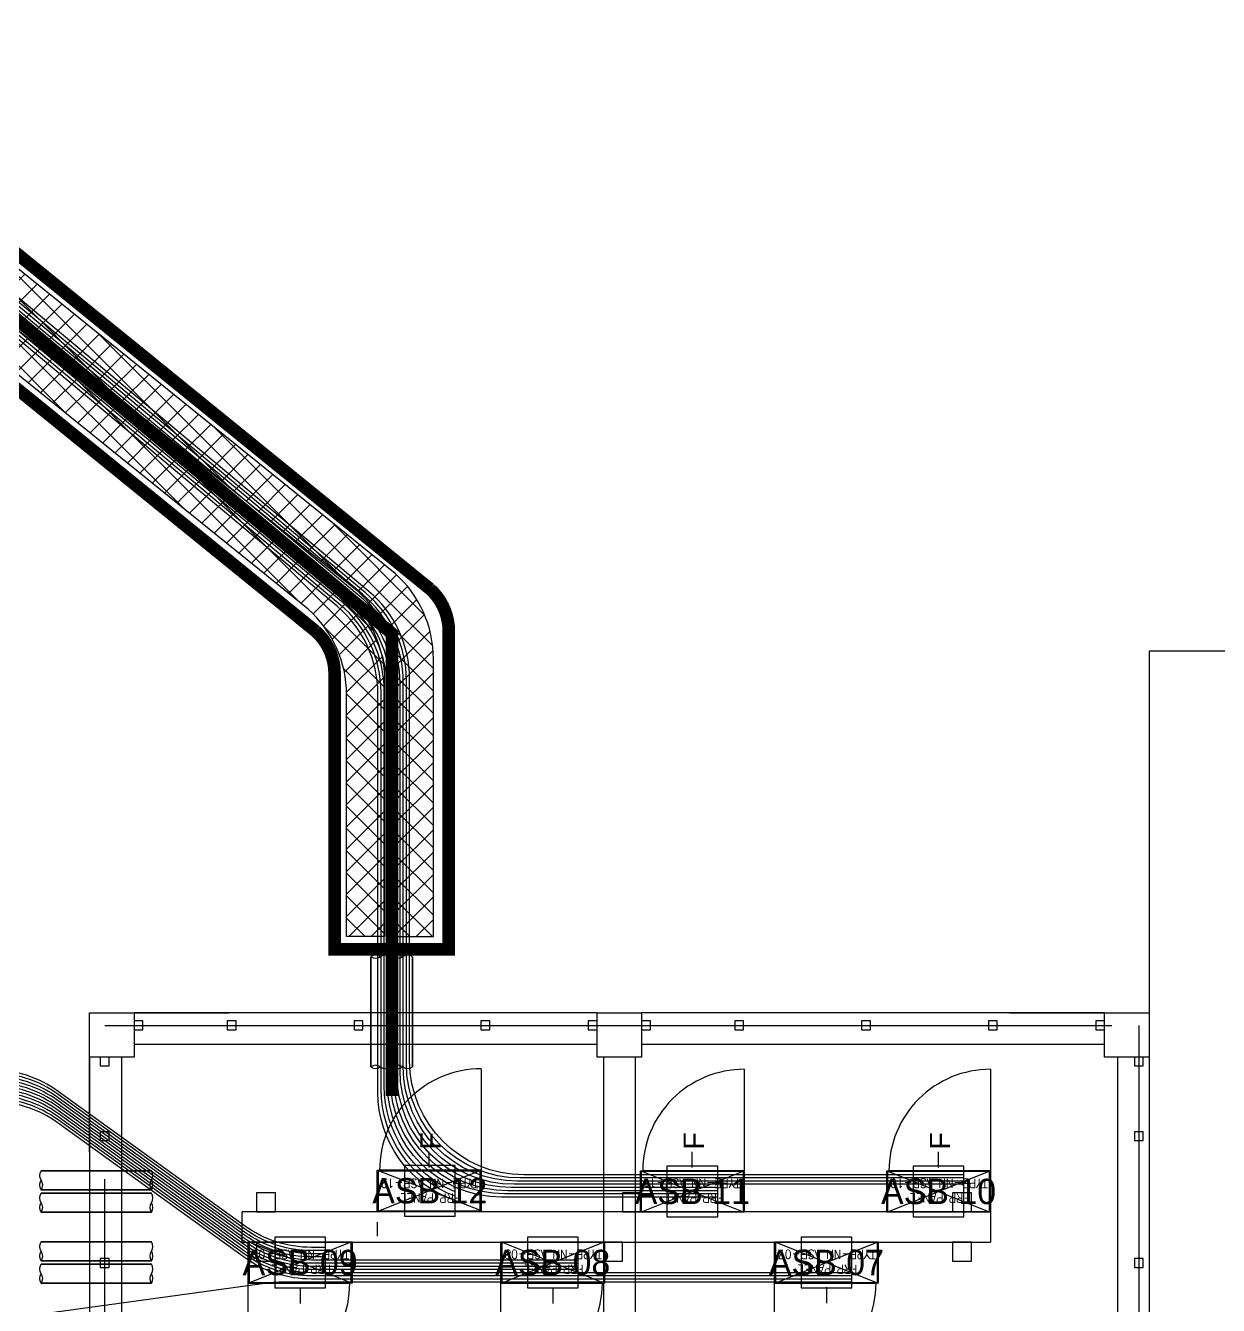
# Model space of a CAD drawing. Header units: metres. Extents: x 530177 to 530565, y 2673484 to 2673812.
# Drawn here: x 530359.43 to 530368.83, y 2673645.29 to 2673655.39 of the extents above; entities that cross this region are included whole.
import ezdxf
from ezdxf.enums import TextEntityAlignment as Align

# ---------------------------------------------------------------- set-up
doc = ezdxf.new("R2010")
doc.units = ezdxf.units.M
for name, pattern in [('DASHED', [0.75, 0.5, -0.25]), ('DASHED2', [0.375, 0.25, -0.125]), ('HIDDEN', [0.375, 0.25, -0.125]), ('PHANTOM', [63.50000000000001, 31.75, -6.35, 6.35, -6.35, 6.35, -6.35])]:
    doc.linetypes.add(name, pattern=pattern)
for name, color, linetype in [('1', 5, 'Continuous'), ('300mm Hume Pipe', 74, 'Continuous'), ('Excavation', 7, 'Continuous'), ('IDT', 7, 'Continuous'), ('LT Cable(AG) INV to LT Panel BL-21', 2, 'Continuous'), ('Trench (AC)-BL21', 14, 'Continuous')]:
    doc.layers.add(name, color=color, linetype=linetype)
doc.styles.add('Arial', font='arial.ttf')
doc.styles.add('RomanS', font='romans.shx')
doc.styles.get("Standard").update_dxf_attribs({"font": 'Adani Regular.ttf'})
doc.linetypes.add('FOUNDATION LAYOUT$0$FENCELINE1', pattern='A,6.35,-2.54,[133,ltypeshp.shx,S=2.54,R=0,X=-2.54,Y=0],-2.54,25.4', length=36.83)

# ---------------------------------------------------------------- blocks, each defined once
blk = doc.blocks.new('ASB')
at = {"layer": '1', "color": 5}
blk.add_lwpolyline([(-0.2, -0.2), (0.2, -0.2), (0.2, 0.2), (-0.2, 0.2)], close=True, dxfattribs=at)
at = {"layer": '1', "color": 7}
blk.add_attdef('ID', text='', height=0.2, dxfattribs=at).set_placement((0, 0), align=Align.MIDDLE_CENTER)
blk = doc.blocks.new('IDT')
at = {"layer": 'IDT', "color": 8, "linetype": 'PHANTOM', "ltscale": 0.25}
for p, q in [((33.78305947702646, 18.31032447560767), (33.78305947702646, 9.160324475607581)), ((25.63305947702636, 9.160324475607581), (25.63305947702636, 16.03532447560758)), ((33.78305947702646, 9.160324475607581), (25.63305947702636, 9.160324475607581))]:
    blk.add_line(p, q, dxfattribs=at)
at = {"layer": 'IDT', "color": 8}
for p, q in [((25.55203310577579, 9.410145771028397), (25.55203310577579, 12.06014577102826)), ((25.80203310577579, 9.410145771028397), (25.80203310577579, 12.06014577102826)), ((29.60203310577552, 9.410145771028397), (29.60203310577552, 12.06014577102826)), ((29.85203310577552, 9.410145771028397), (29.85203310577552, 12.06014577102826)), ((33.6520331057757, 9.410145771028397), (33.6520331057757, 12.06014577102826)), ((33.9020331057757, 9.410145771028397), (33.9020331057757, 12.06014577102826)), ((27.68603310577581, 11.1931585117926), (28.50403310577556, 11.1931585117926)), ((27.68603310577581, 10.86615851179261), (27.68603310577581, 11.1931585117926)), ((27.69503310577582, 10.86965851179264), (27.69503310577582, 11.18965851179257)), ((27.69503310577582, 11.18965851179257), (28.49503310577555, 11.18965851179257)), ((28.49503310577555, 11.18965851179257), (27.69503310577582, 10.86965851179264)), ((28.49503310577555, 10.86965851179264), (27.69503310577582, 11.18965851179257)), ((28.49503310577555, 11.18965851179257), (28.49503310577555, 10.86965851179264)), ((28.50403310577556, 11.1931585117926), (28.50403310577556, 10.86615851179261)), ((29.8430331057755, 11.19316355596482), (30.66103310577572, 11.19316355596482)), ((29.8430331057755, 10.86616355596482), (29.8430331057755, 11.19316355596482)), ((29.85203310577552, 10.86966355596462), (29.85203310577552, 11.18966355596478)), ((29.85203310577552, 11.18966355596478), (30.6520331057757, 11.18966355596478)), ((30.6520331057757, 11.18966355596478), (29.85203310577552, 10.86966355596462)), ((30.6520331057757, 10.86966355596462), (29.85203310577552, 11.18966355596478)), ((30.6520331057757, 11.18966355596478), (30.6520331057757, 10.86966355596462)), ((30.66103310577572, 11.19316355596482), (30.66103310577572, 10.86616355596482)), ((31.83392632624444, 11.19316355596482), (32.65192632624419, 11.19316355596482)), ((31.83392632624444, 10.86616355596482), (31.83392632624444, 11.19316355596482)), ((31.84292632624445, 10.86966355596462), (31.84292632624445, 11.18966355596478)), ((31.84292632624445, 11.18966355596478), (32.64292632624418, 11.18966355596478)), ((31.84292632624445, 10.86966355596462), (32.64292632624418, 11.18966355596478)), ((31.84292632624445, 11.18966355596478), (32.64292632624418, 10.86966355596485)), ((32.64292632624418, 11.18966355596478), (32.64292632624418, 10.86966355596485)), ((32.65192632624419, 11.19316355596482), (32.65192632624419, 10.86616355596482)), ((25.59805947702651, 11.06854747735485), (25.59805947702651, 10.99854747735469)), ((25.66805947702622, 11.06854747735485), (25.59805947702651, 11.06854747735485)), ((25.66805947702622, 10.99854747735469), (25.66805947702622, 11.06854747735485)), ((26.95103310577568, 11.01965851179273), (26.95103310577568, 10.86965851179264)), ((27.10103310577577, 11.01965851179273), (26.95103310577568, 11.01965851179273)), ((27.10103310577577, 10.86965851179264), (27.10103310577577, 11.01965851179273)), ((29.70203310577588, 11.01965851179273), (29.70203310577588, 10.86965851179264)), ((29.85203310577597, 11.01965851179273), (29.70203310577588, 11.01965851179273)), ((29.85203310577597, 10.86965851179264), (29.85203310577597, 11.01965851179273)), ((32.4369263262445, 11.0196585117925), (32.4369263262445, 10.86965851179264)), ((32.58692632624414, 11.0196585117925), (32.4369263262445, 11.0196585117925)), ((32.58692632624414, 10.86965851179264), (32.58692632624414, 11.0196585117925)), ((33.7480594770266, 11.06854747735485), (33.7480594770266, 10.99854747735469)), ((33.81805947702631, 11.06854747735485), (33.7480594770266, 11.06854747735485)), ((33.81805947702631, 10.99854747735469), (33.81805947702631, 11.06854747735485)), ((25.59805947702651, 10.99854747735469), (25.66805947702622, 10.99854747735469)), ((33.7480594770266, 10.99854747735469), (33.81805947702631, 10.99854747735469)), ((32.69924909500176, 10.86966355596462), (26.80203310577579, 10.86965851179286)), ((26.95103310577568, 10.86965851179264), (27.10103310577577, 10.86965851179264)), ((28.50403310577556, 10.86615851179261), (27.68603310577581, 10.86615851179261)), ((28.49503310577555, 10.86965851179264), (27.69503310577582, 10.86965851179264)), ((29.70203310577588, 10.86965851179264), (29.85203310577597, 10.86965851179264)), ((30.66103310577572, 10.86616355596482), (29.8430331057755, 10.86616355596482)), ((30.6520331057757, 10.86966355596462), (29.85203310577552, 10.86966355596462)), ((31.63518662643108, 10.71242244929829), (31.63518662643108, 10.8226436008905)), ((32.65192632624419, 10.86616355596482), (31.83392632624444, 10.86616355596482)), ((32.64292632624418, 10.86966355596485), (31.84292632624445, 10.86966355596462)), ((32.4369263262445, 10.86965851179264), (32.58692632624414, 10.86965851179264)), ((32.69925243467858, 10.86966355596758), (32.69925243467858, 10.62966355685978)), ((26.80203310577579, 10.6331585126876), (27.62003310577555, 10.6331585126876)), ((26.80203310577579, 10.3061585126876), (26.80203310577579, 10.6331585126876)), ((26.80203310577579, 10.62966355685978), (32.69924909500176, 10.62966355685978)), ((26.81103310577581, 10.30965851268763), (26.81103310577581, 10.62965851268757)), ((26.81103310577581, 10.62965851268757), (27.61103310577553, 10.62965851268757)), ((27.61103310577553, 10.62965851268757), (26.81103310577581, 10.30965851268763)), ((27.61103310577553, 10.30965851268763), (26.81103310577581, 10.62965851268757)), ((26.95103310577568, 10.62965851268757), (26.95103310577568, 10.6296585126878)), ((26.95103310577568, 10.62965851268757), (26.95103310577568, 10.47965851268748)), ((27.10103310577577, 10.62965851268757), (26.95103310577568, 10.62965851268757)), ((27.10103310577577, 10.47965851268748), (27.10103310577577, 10.62965851268757)), ((27.61103310577553, 10.62965851268757), (27.61103310577553, 10.30965851268763)), ((27.62003310577555, 10.6331585126876), (27.62003310577555, 10.3061585126876)), ((28.7430331057756, 10.6331585126876), (29.56103310577581, 10.6331585126876)), ((28.7430331057756, 10.3061585126876), (28.7430331057756, 10.6331585126876)), ((28.75203310577561, 10.30965851268763), (28.75203310577561, 10.62965851268757)), ((28.75203310577561, 10.62965851268757), (29.55203310577579, 10.62965851268757)), ((29.55203310577579, 10.62965851268757), (28.75203310577561, 10.30965851268763)), ((29.55203310577579, 10.30965851268763), (28.75203310577561, 10.62965851268757)), ((29.55203310577579, 10.62965851268757), (29.55203310577579, 10.30965851268763)), ((29.55203310577579, 10.62965851268757), (29.55203310577579, 10.47965851268748)), ((29.70203310577588, 10.62965851268757), (29.55203310577579, 10.62965851268757)), ((29.56103310577581, 10.6331585126876), (29.56103310577581, 10.3061585126876)), ((29.70203310577588, 10.47965851268748), (29.70203310577588, 10.62965851268757)), ((30.81703310577566, 10.62928158855436), (31.63503310577542, 10.62928158855436)), ((30.81703310577566, 10.30228158855437), (30.81703310577566, 10.62928158855436)), ((30.82603310577568, 10.3057815885544), (30.82603310577568, 10.62578158855433)), ((30.82603310577568, 10.62578158855433), (31.62603310577586, 10.62578158855433)), ((30.82603310577568, 10.3057815885544), (31.62603310577586, 10.62578158855433)), ((30.82603310577568, 10.61801765194389), (31.62603310577586, 10.3057815885544)), ((31.62603310577586, 10.62578158855433), (31.62603310577586, 10.3057815885544)), ((31.63503310577542, 10.62928158855436), (31.63503310577542, 10.30228158855437)), ((32.4369263262445, 10.62965851268757), (32.4369263262445, 10.47965851268748)), ((32.58692632624414, 10.62965851268757), (32.4369263262445, 10.62965851268757)), ((32.58692632624414, 10.47965851268748), (32.58692632624414, 10.62965851268757)), ((26.95103310577568, 10.47965851268748), (27.10103310577577, 10.47965851268748)), ((29.55203310577579, 10.47965851268748), (29.70203310577588, 10.47965851268748)), ((32.4369263262445, 10.47965851268748), (32.58692632624414, 10.47965851268748)), ((27.62003310577555, 10.3061585126876), (26.80203310577579, 10.3061585126876)), ((27.61103310577553, 10.30965851268763), (26.81103310577581, 10.30965851268763)), ((29.56103310577581, 10.3061585126876), (28.7430331057756, 10.3061585126876)), ((29.55203310577579, 10.30965851268763), (28.75203310577561, 10.30965851268763)), ((31.63503310577542, 10.30228158855437), (30.81703310577566, 10.30228158855437)), ((31.62603310577586, 10.3057815885544), (30.82603310577568, 10.3057815885544)), ((25.59805947702651, 10.06854747735485), (25.59805947702651, 9.998547477354691)), ((25.66805947702622, 10.06854747735485), (25.59805947702651, 10.06854747735485)), ((25.59805947702651, 9.998547477354691), (25.66805947702622, 9.998547477354691)), ((25.66805947702622, 9.998547477354691), (25.66805947702622, 10.06854747735485)), ((33.7480594770266, 10.06854747735485), (33.7480594770266, 9.998547477354691)), ((33.81805947702631, 10.06854747735485), (33.7480594770266, 10.06854747735485)), ((33.7480594770266, 9.998547477354691), (33.81805947702631, 9.998547477354691)), ((33.81805947702631, 9.998547477354691), (33.81805947702631, 10.06854747735485)), ((25.55203310577579, 9.06014577102826), (25.55203310577579, 9.410145771028397)), ((25.55203310577579, 9.410145771028397), (25.9020331057757, 9.410145771028397)), ((25.59805947702651, 9.480145771028333), (25.59805947702651, 9.410145771028397)), ((25.66805947702622, 9.480145771028333), (25.59805947702651, 9.480145771028333)), ((25.59805947702651, 9.410145771028397), (25.66805947702622, 9.410145771028397)), ((25.66805947702622, 9.410145771028397), (25.66805947702622, 9.480145771028333)), ((25.9020331057757, 9.410145771028397), (25.9020331057757, 9.06014577102826)), ((29.55203310577579, 9.06014577102826), (29.55203310577579, 9.410145771028397)), ((29.55203310577579, 9.410145771028397), (29.9020331057757, 9.410145771028397)), ((29.9020331057757, 9.410145771028397), (29.9020331057757, 9.06014577102826)), ((33.55203310577579, 9.06014577102826), (33.55203310577579, 9.410145771028397)), ((33.55203310577579, 9.410145771028397), (33.9020331057757, 9.410145771028397)), ((33.7480594770266, 9.480145771028333), (33.7480594770266, 9.410145771028397)), ((33.81805947702631, 9.480145771028333), (33.7480594770266, 9.480145771028333)), ((33.7480594770266, 9.410145771028397), (33.81805947702631, 9.410145771028397)), ((33.81805947702631, 9.410145771028397), (33.81805947702631, 9.480145771028333)), ((33.9020331057757, 9.410145771028397), (33.9020331057757, 9.06014577102826)), ((25.9020331057757, 9.31014577102826), (29.55203310577579, 9.31014577102826)), ((29.9020331057757, 9.31014577102826), (33.55203310577579, 9.31014577102826)), ((25.9020331057757, 9.195324475607663), (25.9020331057757, 9.1253244756075)), ((25.97203310577586, 9.195324475607663), (25.9020331057757, 9.195324475607663)), ((25.97203310577586, 9.1253244756075), (25.97203310577586, 9.195324475607663)), ((26.7480594770266, 9.195324475607663), (26.7480594770266, 9.1253244756075)), ((26.81805947702631, 9.195324475607663), (26.7480594770266, 9.195324475607663)), ((26.81805947702631, 9.1253244756075), (26.81805947702631, 9.195324475607663)), ((27.7480594770266, 9.195324475607663), (27.7480594770266, 9.1253244756075)), ((27.81805947702631, 9.195324475607663), (27.7480594770266, 9.195324475607663)), ((27.81805947702631, 9.1253244756075), (27.81805947702631, 9.195324475607663)), ((28.7480594770266, 9.195324475607663), (28.7480594770266, 9.1253244756075)), ((28.81805947702631, 9.195324475607663), (28.7480594770266, 9.195324475607663)), ((28.81805947702631, 9.1253244756075), (28.81805947702631, 9.195324475607663)), ((29.48220577756118, 9.195324475607663), (29.48220577756118, 9.1253244756075)), ((29.55220577756089, 9.195324475607663), (29.48220577756118, 9.195324475607663)), ((29.55220577756089, 9.1253244756075), (29.55220577756089, 9.195324475607663)), ((29.9020331057757, 9.195324475607663), (29.9020331057757, 9.1253244756075)), ((29.97203310577586, 9.195324475607663), (29.9020331057757, 9.195324475607663)), ((29.97203310577586, 9.1253244756075), (29.97203310577586, 9.195324475607663)), ((30.7480594770266, 9.195324475607663), (30.7480594770266, 9.1253244756075)), ((30.81805947702631, 9.195324475607663), (30.7480594770266, 9.195324475607663)), ((30.81805947702631, 9.1253244756075), (30.81805947702631, 9.195324475607663)), ((31.7480594770266, 9.195324475607663), (31.7480594770266, 9.1253244756075)), ((31.81805947702631, 9.195324475607663), (31.7480594770266, 9.195324475607663)), ((31.81805947702631, 9.1253244756075), (31.81805947702631, 9.195324475607663)), ((32.7480594770266, 9.195324475607663), (32.7480594770266, 9.1253244756075)), ((32.81805947702631, 9.195324475607663), (32.7480594770266, 9.195324475607663)), ((32.81805947702631, 9.1253244756075), (32.81805947702631, 9.195324475607663)), ((33.48203310577563, 9.195324475607663), (33.48203310577563, 9.1253244756075)), ((33.55203310577579, 9.195324475607663), (33.48203310577563, 9.195324475607663)), ((33.55203310577579, 9.1253244756075), (33.55203310577579, 9.195324475607663)), ((25.9020331057757, 9.1253244756075), (25.97203310577586, 9.1253244756075)), ((26.7480594770266, 9.1253244756075), (26.81805947702631, 9.1253244756075)), ((27.7480594770266, 9.1253244756075), (27.81805947702631, 9.1253244756075)), ((28.7480594770266, 9.1253244756075), (28.81805947702631, 9.1253244756075)), ((29.48220577756118, 9.1253244756075), (29.55220577756089, 9.1253244756075)), ((29.9020331057757, 9.1253244756075), (29.97203310577586, 9.1253244756075)), ((30.7480594770266, 9.1253244756075), (30.81805947702631, 9.1253244756075)), ((31.7480594770266, 9.1253244756075), (31.81805947702631, 9.1253244756075)), ((32.7480594770266, 9.1253244756075), (32.81805947702631, 9.1253244756075)), ((33.48203310577563, 9.1253244756075), (33.55203310577579, 9.1253244756075)), ((25.9020331057757, 9.06014577102826), (25.55203310577579, 9.06014577102826)), ((25.9020331057757, 9.06014577102826), (29.55203310577579, 9.06014577102826)), ((29.9020331057757, 9.06014577102826), (29.55203310577579, 9.06014577102826)), ((29.9020331057757, 9.06014577102826), (33.55203310577579, 9.06014577102826)), ((33.9020331057757, 9.06014577102826), (33.55203310577579, 9.06014577102826))]:
    blk.add_line(p, q, dxfattribs=at)
at = {"layer": 'IDT', "color": 8, "linetype": 'DASHED', "ltscale": 5}
for p, q in [((28.50403310577556, 11.99315851179233), (28.50403310577556, 11.1931585117926)), ((30.66103310577617, 11.99316355596432), (30.66103310577617, 11.19316355596482)), ((32.65192632624419, 11.99316355596454), (32.65192632624419, 11.19316355596482)), ((28.46019748933739, 11.1931585117926), (27.70403310577584, 11.1931585117926)), ((28.50403310577556, 11.1931585117926), (28.46019748933739, 11.1931585117926)), ((30.61719748933754, 11.19316355596482), (29.86103310577644, 11.19316355596482)), ((30.66103310577617, 11.19316355596482), (30.61719748933754, 11.19316355596482)), ((32.60809070980602, 11.19316355596482), (31.85192632624447, 11.19316355596482)), ((32.65192632624419, 11.19316355596482), (32.60809070980602, 11.19316355596482)), ((26.80203310577579, 9.506158512688103), (26.80203310577579, 10.3061585126876)), ((26.80203310577579, 10.3061585126876), (26.84586872221396, 10.3061585126876)), ((26.84586872221396, 10.3061585126876), (27.60203310577552, 10.3061585126876)), ((28.7430331057756, 9.506158512688103), (28.7430331057756, 10.3061585126876)), ((28.7430331057756, 10.3061585126876), (28.78686872221377, 10.3061585126876)), ((28.78686872221377, 10.3061585126876), (29.54303310577532, 10.3061585126876)), ((30.81703310577566, 9.502281588554638), (30.81703310577566, 10.30228158855437)), ((30.81703310577566, 10.30228158855437), (30.86086872221384, 10.30228158855437)), ((30.86086872221384, 10.30228158855437), (31.61703310577539, 10.30228158855437))]:
    blk.add_line(p, q, dxfattribs=at)
at = {"layer": 'IDT', "color": 7}
for p, q in [((28.09503310577546, 11.27669120714529), (28.09503310577546, 11.34921367546428)), ((30.25203310577561, 11.28019625131731), (30.25203310577561, 11.35271871963653)), ((32.24292632624409, 11.28019625131731), (32.24292632624409, 11.35271871963653)), ((28.09503310577546, 11.22553543595552), (28.09503310577546, 11.27669120714529)), ((30.25203310577561, 11.22904048012754), (30.25203310577561, 11.28019625131731)), ((32.24292632624409, 11.22904048012776), (32.24292632624409, 11.28019625131731)), ((27.68603310577581, 11.1931585117926), (28.50403310577556, 11.1931585117926)), ((27.68603310577581, 10.86615851179261), (27.68603310577581, 11.1931585117926)), ((28.50403310577556, 11.1931585117926), (28.50403310577556, 10.86615851179261)), ((29.8430331057755, 11.19316355596482), (30.66103310577572, 11.19316355596482)), ((29.8430331057755, 10.86616355596482), (29.8430331057755, 11.19316355596482)), ((30.66103310577572, 11.19316355596482), (30.66103310577572, 10.86616355596482)), ((31.83392632624444, 11.19316355596482), (32.65192632624419, 11.19316355596482)), ((31.83392632624444, 10.86616355596482), (31.83392632624444, 11.19316355596482)), ((32.65192632624419, 11.19316355596482), (32.65192632624419, 10.86616355596482)), ((28.50403310577556, 10.86615851179261), (27.68603310577581, 10.86615851179261)), ((30.66103310577572, 10.86616355596482), (29.8430331057755, 10.86616355596482)), ((32.65192632624419, 10.86616355596482), (31.83392632624444, 10.86616355596482)), ((26.80203310577579, 10.6331585126876), (27.62003310577555, 10.6331585126876)), ((26.80203310577579, 10.3061585126876), (26.80203310577579, 10.6331585126876)), ((27.62003310577555, 10.6331585126876), (27.62003310577555, 10.3061585126876)), ((28.7430331057756, 10.6331585126876), (29.56103310577581, 10.6331585126876)), ((28.7430331057756, 10.3061585126876), (28.7430331057756, 10.6331585126876)), ((29.56103310577581, 10.6331585126876), (29.56103310577581, 10.3061585126876)), ((30.81703310577566, 10.62928158855436), (31.63503310577542, 10.62928158855436)), ((30.81703310577566, 10.30228158855437), (30.81703310577566, 10.62928158855436)), ((31.63503310577542, 10.62928158855436), (31.63503310577542, 10.30228158855437)), ((27.62003310577555, 10.3061585126876), (26.80203310577579, 10.3061585126876)), ((29.56103310577581, 10.3061585126876), (28.7430331057756, 10.3061585126876)), ((31.63503310577542, 10.30228158855437), (30.81703310577566, 10.30228158855437)), ((27.21103310577544, 10.28055006587385), (27.21103310577544, 10.22939429468408)), ((27.21103310577544, 10.22939429468408), (27.21103310577544, 10.15687182636486)), ((29.1520331057757, 10.28055006587385), (29.1520331057757, 10.22939429468408)), ((29.1520331057757, 10.22939429468408), (29.1520331057757, 10.15687182636486)), ((31.22603310577577, 10.28055511004584), (31.22603310577577, 10.22939933885607)), ((31.22603310577577, 10.22939933885607), (31.22603310577577, 10.15687687053685))]:
    blk.add_line(p, q, dxfattribs=at)
at = {"layer": 'IDT', "color": 124}
for p, q in [((34.28454869628402, 11.19321100944774), (33.41546722306956, 11.19321100944774)), ((33.41546722306956, 11.19321100944774), (34.28454869628402, 11.19321100944774)), ((33.41546722306956, 11.04321100944787), (34.28454869628402, 11.04321100944787)), ((34.28454869628402, 11.04321100944787), (33.41546722306956, 11.04321100944787)), ((34.28454869628584, 11.01616355596605), (33.41546722307137, 11.01616355596605)), ((33.41546722307137, 11.01616355596605), (34.28454869628584, 11.01616355596605)), ((33.41546722307137, 10.86616355596618), (34.28454869628584, 10.86616355596618)), ((34.28454869628584, 10.86616355596618), (33.41546722307137, 10.86616355596618)), ((34.28454869628402, 10.63321101034273), (33.41546722306956, 10.63321101034273)), ((33.41546722306956, 10.63321101034273), (34.28454869628402, 10.63321101034273)), ((33.41546722306956, 10.48321101034287), (34.28454869628402, 10.48321101034287)), ((34.28454869628402, 10.48321101034287), (33.41546722306956, 10.48321101034287)), ((34.28454869628584, 10.45616355686104), (33.41546722307137, 10.45616355686104)), ((33.41546722307137, 10.45616355686104), (34.28454869628584, 10.45616355686104)), ((33.41546722307137, 10.30616355686118), (34.28454869628584, 10.30616355686118)), ((34.28454869628584, 10.30616355686118), (33.41546722307137, 10.30616355686118)), ((31.3578251571378, 9.487376799342314), (31.3578251571378, 8.61829532612785)), ((31.3578251571378, 8.61829532612785), (31.3578251571378, 9.487376799342314)), ((31.50782515713789, 8.61829532612785), (31.50782515713789, 9.487376799342314)), ((31.50782515713789, 9.487376799342314), (31.50782515713789, 8.61829532612785)), ((31.53487261061926, 9.487376799344133), (31.53487261061926, 8.618295326129669)), ((31.53487261061926, 8.618295326129669), (31.53487261061926, 9.487376799344133)), ((31.68487261061935, 8.618295326129669), (31.68487261061935, 9.487376799344133)), ((31.68487261061935, 9.487376799344133), (31.68487261061935, 8.618295326129669))]:
    blk.add_line(p, q, dxfattribs=at)
at = {"layer": 'IDT', "color": 8, "linetype": 'HIDDEN', "ltscale": 2.5}
blk.add_line((26.80203310577579, 10.62966355685978), (26.80203292904551, 10.86965851179264), dxfattribs=at)
at = {"layer": 'IDT', "color": 8, "linetype": 'DASHED2', "ltscale": 5}
for p, q in [((25.55203310577579, 9.06014577102826), (25.55203310577579, 10.1601457710284)), ((33.9020331057757, 10.1601457710284), (33.9020331057757, 9.06014577102826)), ((26.6520331057757, 9.06014577102826), (25.55203310577579, 9.06014577102826)), ((33.9020331057757, 9.06014577102826), (32.80203310577579, 9.06014577102826))]:
    blk.add_line(p, q, dxfattribs=at)
at = {"layer": 'IDT', "color": 7, "linetype": 'FOUNDATION LAYOUT$0$FENCELINE1', "ltscale": 0.01}
blk.add_lwpolyline([(19.91065726106834, 22.48539390819508), (11.80103310577559, 22.48539390819508), (11.80103310577559, 6.210393908265019), (19.73137271900467, 6.210393908225001), (25.55203310577579, 6.210393908225001), (25.55203310577579, 9.06014577102826)], dxfattribs=at)
at = {"layer": 'IDT', "color": 8, "linetype": 'DASHED', "ltscale": 5}
for centre, start, end in [((28.50403310577556, 11.1931585117926), 90, 180), ((30.66103310577617, 11.19316355596482), 90, 180), ((32.65192632624419, 11.19316355596482), 90, 180), ((26.80203310577579, 10.3061585126876), 270, 0), ((28.7430331057756, 10.3061585126876), 270, 0), ((30.81703310577566, 10.30228158855437), 270, 0)]:
    blk.add_arc(centre, 0.7999999999996508, start, end, dxfattribs=at)
at = {"layer": 'IDT', "color": 124}
for centre, radius, start, end in [((33.46528137758176, 11.15571100944828), 0.06235142331725626, 143.0276363458421, 216.9723636541578), ((33.46528137758449, 11.0807110094471), 0.06235142331974031, 143.0276363562435, 216.9723636280808), ((33.36565306855007, 11.15571100944715), 0.06235142332423081, 323.0276363719184, 36.97236362808165), ((34.33436285080396, 11.15571100944715), 0.06235142332423081, 143.0276363719183, 216.9723636280808), ((34.23473454177227, 11.15571100944828), 0.06235142331725626, 323.0276363458421, 36.9723636541579), ((34.23473454176909, 11.0807110094471), 0.06235142331974031, 323.0276363719184, 36.9723636437565), ((33.46528137758358, 10.97866355596659), 0.06235142331725626, 143.0276363458421, 216.9723636541578), ((33.36565306855189, 10.97866355596545), 0.06235142332423081, 323.0276363719184, 36.97236362808165), ((34.33436285080577, 10.97866355596545), 0.06235142332423081, 143.0276363719183, 216.9723636280808), ((34.23473454177409, 10.97866355596659), 0.06235142331725626, 323.0276363458421, 36.9723636541579), ((33.46528137758631, 10.90366355596541), 0.06235142331974031, 143.0276363562435, 216.9723636280808), ((34.23473454177091, 10.90366355596541), 0.06235142331974031, 323.0276363719184, 36.9723636437565), ((33.46528137758176, 10.59571101034328), 0.06235142331725626, 143.0276363458421, 216.9723636541578), ((33.36565306855007, 10.59571101034214), 0.06235142332423081, 323.0276363719184, 36.97236362808165), ((34.33436285080396, 10.59571101034214), 0.06235142332423081, 143.0276363719183, 216.9723636280808), ((34.23473454177227, 10.59571101034328), 0.06235142331725626, 323.0276363458421, 36.9723636541579), ((33.46528137758449, 10.5207110103421), 0.06235142331974031, 143.0276363562435, 216.9723636280808), ((34.23473454176909, 10.5207110103421), 0.06235142331974031, 323.0276363719184, 36.9723636437565), ((33.46528137758358, 10.41866355686159), 0.06235142331725626, 143.0276363458421, 216.9723636541578), ((33.36565306855189, 10.41866355686045), 0.06235142332423081, 323.0276363719184, 36.97236362808165), ((34.33436285080577, 10.41866355686045), 0.06235142332423081, 143.0276363719183, 216.9723636280808), ((34.23473454177409, 10.41866355686159), 0.06235142331725626, 323.0276363458421, 36.9723636541579), ((33.46528137758631, 10.34366355686041), 0.06235142331974031, 143.0276363562435, 216.9723636280808), ((34.23473454177091, 10.34366355686041), 0.06235142331974031, 323.0276363719184, 36.9723636437565), ((31.39532515713725, 9.43756264482738), 0.06235142331974176, 53.02763635368521, 126.9723636463148), ((31.47032515713798, 9.437562644830336), 0.06235142331725626, 53.02763635368521, 126.9723636463148), ((31.47032515713707, 9.537190953862023), 0.06235142332423227, 233.0276363536852, 306.9723636463148), ((31.57237261061871, 9.4375626448292), 0.06235142331974176, 53.02763635368521, 126.9723636463148), ((31.6473726106199, 9.437562644832155), 0.06235142331725626, 53.02763635368521, 126.9723636463148), ((31.64737261061853, 9.537190953863842), 0.06235142332423227, 233.0276363536852, 306.9723636463148), ((31.39532515713725, 8.668109480642784), 0.06235142331974176, 233.0276363536852, 306.9723636463148), ((31.47032515713707, 8.568481171608141), 0.06235142332423227, 53.02763635368521, 126.9723636463148), ((31.47032515713798, 8.668109480639828), 0.06235142331725626, 233.0276363536852, 306.9723636463148), ((31.57237261061871, 8.668109480644603), 0.06235142331974176, 233.0276363536852, 306.9723636463148), ((31.64737261061853, 8.56848117160996), 0.06235142332423227, 53.02763635368521, 126.9723636463148), ((31.6473726106199, 8.668109480641647), 0.06235142331725626, 233.0276363536852, 306.9723636463148)]:
    blk.add_arc(centre, radius, start, end, dxfattribs=at)
at = {"layer": 'IDT', "color": 7, "style": 'RomanS', "width": 0.9}
for s, p in [('FRP PANEL', (27.85184958396192, 11.04685574733401)), ('FRP PANEL', (30.00884958396207, 11.04686079150599)), ('FRP PANEL', (31.99974280443055, 11.04686079150622)), ('TYPE-NN ASB-07', (27.7076995839623, 10.93018908066722)), ('TYPE-NN ASB-08', (29.86469958396199, 10.93019412483943)), ('TYPE-NN ASB-09', (31.85709280443078, 10.93019412483943)), ('FRP PANEL', (26.96784958396191, 10.486855748229)), ('FRP PANEL', (28.90884958396217, 10.486855748229)), ('FRP PANEL', (30.98284958396223, 10.48686079240099)), ('TYPE-NN ASB-10', (26.82369958396228, 10.37018908156222)), ('TYPE-NN ASB-11', (28.7736995839621, 10.37018908156222)), ('TYPE-NN ASB-12', (30.83869958396215, 10.37019412573443))]:
    blk.add_text(s, height=0.07, dxfattribs=at).set_placement(p)
at = {"layer": 'IDT', "color": 7, "style": 'Arial'}
for p in [(27.11984584907739, 10.13972772747468), (29.06084584907765, 10.13972772747468), (31.13484584907772, 10.13973277164666)]:
    blk.add_text('F', height=0.16, rotation=270, dxfattribs=at).set_placement(p)

msp = doc.modelspace()

# ---------------------------------------------------------------- hatches: boundary and pattern name
at = {"layer": '300mm Hume Pipe'}
h = msp.add_hatch(dxfattribs=at)
h.set_pattern_fill('ANSI37', color=74)
h.set_pattern_definition([(45, (-2466.691999999457, -401.0958847771399), (-0.08838834764831845, 0.08838834764831845), []), (135, (-2466.691999999457, -401.0958847771399), (-0.08838834764831845, -0.08838834764831843), [])])
edge = h.paths.add_edge_path()
edge.add_line((530362.3462895746, 2673648.202823769), (530362.6462895744, 2673648.202823769))
edge.add_line((530362.6462895744, 2673648.202823769), (530362.6462895744, 2673650.39340423))
edge.add_arc((530361.7462895743, 2673650.39340423), 0.9000000001396984, 359.9999999703551, 408.3287436989939)
edge.add_line((530362.3446597073, 2673651.065678865), (530355.6305955846, 2673656.496073229))
edge.add_arc((530356.2289657175, 2673657.168347863), 0.8999999998521733, 179.9999999703551, 228.3287437045298, ccw=False)
edge.add_line((530355.3289657173, 2673657.168347864), (530355.3289657175, 2673670.018418689))
edge.add_line((530355.3289657175, 2673670.018418689), (530355.0289657176, 2673670.018418689))
edge.add_line((530355.0289657176, 2673670.018418689), (530355.0289657175, 2673657.033746683))
edge.add_arc((530355.9289657177, 2673657.033746682), 0.9000000001396984, 179.9999999703551, 228.3287436989939)
edge.add_line((530355.3305955847, 2673656.361472048), (530362.0446597076, 2673650.931077683))
edge.add_arc((530361.4462895746, 2673650.258803048), 0.9000000002774085, 0, 48.32874371870338, ccw=False)
edge.add_line((530362.3462895746, 2673650.258803048), (530362.3462895746, 2673648.202823769))
edge = h.paths.add_edge_path()
edge.add_line((530354.9449028461, 2673669.967191869), (530354.944902846, 2673656.996030143))
edge.add_arc((530355.8449028461, 2673656.996030143), 0.9000000001396984, 179.9999999703551, 228.3287436989939)
edge.add_line((530355.2465327132, 2673656.323755508), (530361.9605968359, 2673650.893361143))
edge.add_arc((530361.362226703, 2673650.221086509), 0.9000000002774085, 0, 48.32874371870338, ccw=False)
edge.add_line((530362.2622267031, 2673650.221086509), (530362.2622267031, 2673648.202823769))
edge.add_line((530362.2622267031, 2673648.202823769), (530361.9622267031, 2673648.202823769))
edge.add_line((530361.9622267031, 2673648.202823769), (530361.962226703, 2673650.11128488))
edge.add_arc((530361.0622267027, 2673650.11128488), 0.9000000002561137, 0, 48.33614239118482)
edge.add_line((530361.6605100189, 2673650.783636777), (530354.9466195301, 2673656.212322967))
edge.add_arc((530355.5449028461, 2673656.884674864), 0.9000000003040967, 180.0000000296449, 228.3361424219648, ccw=False)
edge.add_line((530354.6449028461, 2673656.884674864), (530354.6449028461, 2673670.018418689))
edge.add_line((530354.6449028461, 2673670.018418689), (530354.9449028461, 2673670.018418689))
edge.add_line((530354.9449028461, 2673670.018418689), (530354.9449028461, 2673669.967191869))

# ---------------------------------------------------------------- linework, layer by layer
at = {"layer": '300mm Hume Pipe', "color": 74}
for points in [[(530354.9449028461, 2673669.967191869), (530354.944902846, 2673656.996030143, 0.2140562423256003), (530355.2465327132, 2673656.323755508), (530361.9605968359, 2673650.893361143, -0.2140562423092027), (530362.2622267031, 2673650.221086509), (530362.2622267031, 2673648.202823769), (530361.9622267031, 2673648.202823769), (530361.962226703, 2673650.11128488, 0.2140900045463655), (530361.6605100189, 2673650.783636777), (530354.9466195301, 2673656.212322967, -0.2140900045615197), (530354.6449028461, 2673656.884674864), (530354.6449028461, 2673670.018418689), (530354.9449028461, 2673670.018418689), (530354.9449028461, 2673669.967191869)], [(530362.3462895746, 2673648.202823769), (530362.6462895744, 2673648.202823769), (530362.6462895744, 2673650.39340423, 0.2140562423100663), (530362.3446597073, 2673651.065678865), (530355.6305955846, 2673656.496073229, -0.2140562423329815), (530355.3289657173, 2673657.168347864), (530355.3289657175, 2673670.018418689), (530355.0289657176, 2673670.018418689), (530355.0289657175, 2673657.033746683, 0.2140562423301491), (530355.3305955847, 2673656.361472048), (530362.0446597076, 2673650.931077683, -0.2140562423100663), (530362.3462895746, 2673650.258803048)]]:
    msp.add_lwpolyline(points, format="xyb", close=True, dxfattribs=at)
at = {"layer": 'Excavation', "color": 3, "const_width": 0.1}
msp.add_lwpolyline([(530362.3212493131, 2673646.946681573), (530362.3212493131, 2673650.591178434), (530355.0541913109, 2673656.680289827), (530355.0541913109, 2673670.242085764)], dxfattribs=at)
at = {"layer": 'LT Cable(AG) INV to LT Panel BL-21'}
for points in [[(530361.7963580416, 2673645.727544989), (530361.6855053874, 2673645.727544989, -0.1575725909217006), (530361.1588082175, 2673645.897757286), (530359.6902428153, 2673646.957639822, 0.1575725909047271), (530359.1635456454, 2673647.12785212), (530353.0057843692, 2673647.12785212, -0.414213562373095), (530352.1057843692, 2673648.027852119), (530352.1057843692, 2673670.233333906, -0.03021808191914946), (530352.1123469325, 2673670.341821448), (530352.1592218055, 2673670.727854401, 0.03021808192717236), (530352.1657843689, 2673670.836341944), (530352.1657843689, 2673803.14966928, 0.414213562373095), (530351.2657843689, 2673804.04966928), (530244.1095845185, 2673804.04966928, -0.414213562373095), (530243.2095845185, 2673804.94966928), (530243.2095845185, 2673805.187769276)], [(530361.7963580416, 2673645.752544989), (530361.6855053874, 2673645.752544989, -0.1575725909217006), (530361.1588082175, 2673645.922757286), (530359.6902428146, 2673646.982639823, 0.1575725909047271), (530359.1635456447, 2673647.15285212), (530353.0307843691, 2673647.15285212, -0.414213562373095), (530352.1307843691, 2673648.05285212), (530352.1307843691, 2673670.231821621, -0.03021808191914946), (530352.1373469324, 2673670.340309163), (530352.1842218054, 2673670.726342116, 0.03021808192717236), (530352.1907843688, 2673670.834829659), (530352.1907843688, 2673803.174669281, 0.414213562373095), (530351.2907843688, 2673804.074669281), (530341.2855845185, 2673804.074669281, -0.414213562373095), (530340.3855845184, 2673804.97466928), (530340.3855845184, 2673805.187769276)], [(530361.7963580416, 2673645.677544989), (530361.6855053874, 2673645.677544989, -0.1575725909217006), (530361.1588082175, 2673645.847757286), (530359.6902428153, 2673646.907639822, 0.1575725909047271), (530359.1635456454, 2673647.07785212), (530352.9557843691, 2673647.07785212, -0.414213562373095), (530352.0557843691, 2673647.97785212), (530352.0557843691, 2673670.236358476, -0.03021808191914946), (530352.0623469325, 2673670.344846018), (530352.1092218055, 2673670.730878972, 0.03021808192717236), (530352.1157843688, 2673670.839366514), (530352.1157843688, 2673773.09966928, 0.414213562373095), (530351.2157843688, 2673773.99966928), (530244.1095845185, 2673773.99966928, -0.414213562373095), (530243.2095845185, 2673774.89966928), (530243.2095845185, 2673775.187769276)], [(530361.7963580416, 2673645.702544989), (530361.6855053874, 2673645.702544989, -0.1575725909217006), (530361.1588082175, 2673645.872757286), (530359.6902428153, 2673646.932639822, 0.1575725909047271), (530359.1635456454, 2673647.10285212), (530352.9807843692, 2673647.10285212, -0.414213562373095), (530352.0807843691, 2673648.00285212), (530352.0807843691, 2673670.234846191, -0.03021808191914946), (530352.0873469325, 2673670.343333733), (530352.1342218055, 2673670.729366686, 0.03021808192717236), (530352.1407843689, 2673670.837854228), (530352.1407843689, 2673773.12466928, 0.414213562373095), (530351.2407843688, 2673774.02466928), (530341.2855845185, 2673774.02466928, -0.414213562373095), (530340.3855845184, 2673774.92466928), (530340.3855845184, 2673775.187769276)], [(530363.7872512621, 2673645.627544989), (530361.6855053874, 2673645.627544989, -0.1575725909217006), (530361.1588082175, 2673645.797757287), (530359.6902428153, 2673646.857639823, 0.1575725909047271), (530359.1635456454, 2673647.02785212), (530352.9057843691, 2673647.02785212, -0.414213562373095), (530352.0057843691, 2673647.92785212), (530352.0057843691, 2673670.239383046, -0.03021808191914946), (530352.0123469324, 2673670.347870588), (530352.0592218054, 2673670.733903541, 0.03021808192717236), (530352.0657843688, 2673670.842391083), (530352.0657843688, 2673750.549669281, 0.414213562373095), (530351.1657843688, 2673751.449669281), (530244.1095845185, 2673751.449669281, -0.414213562373095), (530243.2095845185, 2673752.34966928), (530243.2095845185, 2673752.687769276)], [(530363.7872512621, 2673645.652544989), (530361.6855053874, 2673645.652544989, -0.1575725909217006), (530361.1588082175, 2673645.822757286), (530359.6902428153, 2673646.882639823, 0.1575725909047271), (530359.1635456454, 2673647.05285212), (530352.9307843691, 2673647.05285212, -0.414213562373095), (530352.0307843691, 2673647.95285212), (530352.0307843691, 2673670.237870761, -0.03021808191914946), (530352.0373469325, 2673670.346358303), (530352.0842218054, 2673670.732391256, 0.03021808192717236), (530352.0907843688, 2673670.840878799), (530352.0907843688, 2673750.574669281, 0.414213562373095), (530351.1907843688, 2673751.47466928), (530341.2855845185, 2673751.47466928, -0.414213562373095), (530340.3855845184, 2673752.37466928), (530340.3855845184, 2673752.687769276)], [(530363.7872512621, 2673645.57754499), (530361.6855053874, 2673645.57754499, -0.1575725909217006), (530361.1588082175, 2673645.747757287), (530359.6902428159, 2673646.807639822, 0.1575725909047271), (530359.163545646, 2673646.97785212), (530352.8557843692, 2673646.97785212, -0.414213562373095), (530351.9557843691, 2673647.87785212), (530351.9557843691, 2673670.242407616, -0.03021808191914946), (530351.9623469325, 2673670.350895158), (530352.0092218055, 2673670.736928111, 0.03021808192717236), (530352.0157843689, 2673670.845415654), (530352.0157843689, 2673720.49966928, 0.414213562373095), (530351.1157843688, 2673721.39966928), (530244.1095845185, 2673721.39966928, -0.414213562373095), (530243.2095845185, 2673722.29966928), (530243.2095845185, 2673722.687769276)], [(530363.7872512621, 2673645.602544989), (530361.6855053874, 2673645.602544989, -0.1575725909217006), (530361.1588082175, 2673645.772757287), (530359.6902428159, 2673646.832639822, 0.1575725909047271), (530359.163545646, 2673647.00285212), (530352.8807843692, 2673647.00285212, -0.414213562373095), (530351.9807843692, 2673647.902852119), (530351.9807843692, 2673670.240895331, -0.03021808191914946), (530351.9873469325, 2673670.349382873), (530352.0342218055, 2673670.735415827, 0.03021808192717236), (530352.0407843689, 2673670.843903369), (530352.0407843689, 2673720.52466928, 0.414213562373095), (530351.1407843689, 2673721.42466928), (530341.2855845185, 2673721.42466928, -0.414213562373095), (530340.3855845184, 2673722.32466928), (530340.3855845184, 2673722.687769276)], [(530365.944251262, 2673645.50254499), (530361.6855053874, 2673645.50254499, -0.1575725909217006), (530361.1588082175, 2673645.672757287), (530359.6902428159, 2673646.732639823, 0.1575725909047271), (530359.163545646, 2673646.90285212), (530352.7807843691, 2673646.90285212, -0.414213562373095), (530351.8807843691, 2673647.80285212), (530351.8807843691, 2673670.246944471, -0.03021808191914946), (530351.8873469324, 2673670.355432013), (530351.9342218054, 2673670.741464966, 0.03021808192717236), (530351.9407843688, 2673670.849952509), (530351.9407843688, 2673690.424669281, 0.414213562373095), (530351.0407843688, 2673691.324669281), (530211.7175845185, 2673691.324669281, -0.414213562373095), (530210.8175845185, 2673692.22466928), (530210.8175845185, 2673692.687769276)], [(530365.944251262, 2673645.52754499), (530361.6855053874, 2673645.52754499, -0.1575725909217006), (530361.1588082175, 2673645.697757287), (530359.6902428159, 2673646.757639823, 0.1575725909047271), (530359.163545646, 2673646.92785212), (530352.8057843691, 2673646.92785212, -0.414213562373095), (530351.9057843691, 2673647.82785212), (530351.9057843691, 2673670.245432186, -0.03021808191914946), (530351.9123469325, 2673670.353919728), (530351.9592218054, 2673670.739952682, 0.03021808192717236), (530351.9657843688, 2673670.848440224), (530351.9657843688, 2673690.449669281, 0.414213562373095), (530351.0657843688, 2673691.34966928), (530276.5015845185, 2673691.34966928, -0.414213562373095), (530275.6015845184, 2673692.24966928), (530275.6015845184, 2673692.687769276)], [(530365.944251262, 2673645.55254499), (530361.6855053874, 2673645.55254499, -0.1575725909217006), (530361.1588082175, 2673645.722757287), (530359.6902428159, 2673646.782639822, 0.1575725909047271), (530359.163545646, 2673646.95285212), (530352.8307843691, 2673646.95285212, -0.414213562373095), (530351.9307843691, 2673647.85285212), (530351.9307843691, 2673670.243919901, -0.03021808191914946), (530351.9373469325, 2673670.352407443), (530351.9842218055, 2673670.738440396, 0.03021808192717236), (530351.9907843688, 2673670.846927939), (530351.9907843688, 2673690.47466928, 0.414213562373095), (530351.0907843688, 2673691.37466928), (530341.2855845185, 2673691.37466928, -0.414213562373095), (530340.3855845184, 2673692.27466928), (530340.3855845184, 2673692.687769276)], [(530365.944251262, 2673645.47754499), (530361.4577353199, 2673645.47754499, 0.03405893199249053), (530361.3355490353, 2673645.469212255), (530359.5219287975, 2673645.220689598, -0.03405893199150047), (530359.399742513, 2673645.212356864), (530352.7557843692, 2673645.212356864, 0.414213562373095), (530351.8557843692, 2673644.312356864), (530351.8557843692, 2673625.412504453, 0.02361972526881633), (530351.8597967093, 2673625.327615624), (530351.9117720288, 2673624.779024655, -0.02361972527136283), (530351.9157843689, 2673624.694135827), (530351.9157843689, 2673624.074669281), (530337.9737843688, 2673624.074669281, -0.414213562373095), (530337.0737843688, 2673624.97466928), (530337.0737843688, 2673653.174669281, 0.414213562373095), (530336.1737843688, 2673654.074669281), (530308.8935845185, 2673654.074669281, -0.414213562373095), (530307.9935845184, 2673654.97466928), (530307.9935845184, 2673655.187769276)]]:
    msp.add_lwpolyline(points, format="xyb", dxfattribs=at)
at = {"layer": 'LT Cable(AG) INV to LT Panel BL-21', "color": 5}
for points in [[(530362.8181633112, 2673646.122788915, -0.3208878519964671), (530362.208749313, 2673646.974586881), (530362.208749313, 2673650.11860989, 0.2218784995244559), (530361.8867748103, 2673650.80845518), (530355.2636658136, 2673656.357997848, -0.2218784995264163), (530354.9416913108, 2673657.047843138), (530354.9416913108, 2673670.149413954, 0.04566841179567867), (530354.9267374041, 2673670.312795143), (530354.8557382756, 2673670.697401852, -0.04566841180496086), (530354.8407843688, 2673670.860783041), (530354.8407843687, 2673803.14966928, -0.414213562373351), (530355.7407843687, 2673804.04966928), (530400.8929842185, 2673804.04966928, 0.414213562373095), (530401.7929842186, 2673804.94966928), (530401.7929842186, 2673805.187769276)], [(530362.8181633112, 2673646.156731333, -0.3127718508394257), (530362.233749313, 2673646.999586881), (530362.233749313, 2673650.13027825, 0.2218784995343309), (530361.9117748102, 2673650.82012354), (530355.2886658137, 2673656.369666207, -0.2218784995345846), (530354.9666913109, 2673657.059511497), (530354.9666913109, 2673670.151702147, 0.04566841180917582), (530354.9517374041, 2673670.315083335), (530354.8807382755, 2673670.699690045, -0.04566841182102502), (530354.8657843687, 2673670.863071233), (530354.8657843687, 2673803.12466928, -0.414213562373095), (530355.7657843687, 2673804.02466928), (530498.0689842185, 2673804.02466928, 0.414213562373095), (530498.9689842185, 2673804.92466928), (530498.9689842185, 2673805.187769276)], [(530362.8181633111, 2673646.191519552, -0.3046031395576398), (530362.2587493131, 2673647.024586881), (530362.2587493131, 2673650.141946609, 0.2218784995244559), (530361.9367748103, 2673650.831791899), (530355.3136658137, 2673656.381334567, -0.2218784995264163), (530354.9916913109, 2673657.071179857), (530354.9916913109, 2673670.153990339, 0.04566841184727482), (530354.9767374041, 2673670.317371528), (530354.9057382756, 2673670.701978237, -0.0456684118657523), (530354.8907843687, 2673670.865359426), (530354.8907843687, 2673773.09966928, -0.414213562373095), (530355.7907843688, 2673773.99966928), (530400.8929842185, 2673773.99966928, 0.414213562373095), (530401.7929842186, 2673774.89966928), (530401.7929842186, 2673775.187769276)], [(530364.887251262, 2673646.149586881), (530363.1837493131, 2673646.149586881, -0.4142135623503636), (530362.2837493131, 2673647.049586881), (530362.2837493131, 2673650.153614968, 0.2218784995244559), (530361.9617748103, 2673650.843460258), (530355.3386658137, 2673656.393002925, -0.2218784995264163), (530355.0166913109, 2673657.082848215), (530355.0166913109, 2673670.156278532, 0.04566841184727482), (530355.0017374041, 2673670.319659721), (530354.9307382756, 2673670.70426643, -0.0456684118657523), (530354.9157843688, 2673670.867647619), (530354.9157843688, 2673773.074669281, -0.414213562373095), (530355.8157843688, 2673773.97466928), (530498.0689842185, 2673773.97466928, 0.414213562373095), (530498.9689842185, 2673774.87466928), (530498.9689842185, 2673775.187769276)], [(530364.887251262, 2673646.174586881), (530363.2087493131, 2673646.174586881, -0.4142135623503636), (530362.3087493131, 2673647.074586881), (530362.3087493131, 2673650.165283327, 0.2218784995244559), (530361.9867748104, 2673650.855128617), (530355.3636658137, 2673656.404671285, -0.2218784995264163), (530355.0416913109, 2673657.094516575), (530355.0416913109, 2673670.158566725, 0.04566841193696984), (530355.026737404, 2673670.321947915), (530354.9557382755, 2673670.706554622, -0.04566841195556854), (530354.9407843687, 2673670.869935811), (530354.9407843688, 2673750.549669281, -0.4142135623726719), (530355.8407843688, 2673751.449669281), (530400.8929842185, 2673751.449669281, 0.414213562373095), (530401.7929842186, 2673752.34966928), (530401.7929842186, 2673752.687769276)], [(530364.887251262, 2673646.199586881), (530363.233749313, 2673646.199586881, -0.4142135623503636), (530362.333749313, 2673647.099586881), (530362.333749313, 2673650.176951686, 0.2218784995244559), (530362.0117748103, 2673650.866796976), (530355.3886658136, 2673656.416339644, -0.2218784995264163), (530355.0666913108, 2673657.106184934), (530355.0666913108, 2673670.160854918, 0.04566841175757974), (530355.0517374041, 2673670.324236107), (530354.9807382756, 2673670.708842816, -0.04566841176009063), (530354.9657843688, 2673670.872224005), (530354.9657843687, 2673750.52466928, -0.4142135623735183), (530355.8657843687, 2673751.42466928), (530498.0689842185, 2673751.42466928, 0.414213562373095), (530498.9689842185, 2673752.32466928), (530498.9689842185, 2673752.687769276)], [(530364.887251262, 2673646.224586881), (530363.2587493131, 2673646.224586881, -0.4142135623503636), (530362.358749313, 2673647.124586881), (530362.358749313, 2673650.188620045, 0.2218784995244559), (530362.0367748103, 2673650.878465335), (530355.4136658136, 2673656.428008003, -0.2218784995264163), (530355.0916913109, 2673657.117853293), (530355.0916913109, 2673670.163143111, 0.04566841184727482), (530355.0767374041, 2673670.3265243), (530355.0057382756, 2673670.711131009, -0.0456684118657523), (530354.9907843687, 2673670.874512197), (530354.9907843687, 2673727.99966928, -0.414213562373095), (530355.8907843687, 2673728.89966928), (530400.8929842185, 2673728.89966928, 0.414213562373095), (530401.7929842186, 2673729.79966928), (530401.7929842186, 2673730.187769276)], [(530366.8282512621, 2673646.249586881), (530363.2837493131, 2673646.249586881, -0.4142135623503636), (530362.3837493131, 2673647.149586881), (530362.3837493131, 2673650.200288404, 0.2218784995244559), (530362.0617748103, 2673650.890133694), (530355.4386658137, 2673656.439676362, -0.2218784995264163), (530355.1166913109, 2673657.129521652), (530355.1166913109, 2673670.165431304, 0.04566841184727482), (530355.1017374041, 2673670.328812493), (530355.0307382756, 2673670.713419202, -0.0456684118657523), (530355.0157843687, 2673670.87680039), (530355.0157843687, 2673727.97466928, -0.414213562373095), (530355.9157843688, 2673728.87466928), (530498.0689842185, 2673728.87466928, 0.414213562373095), (530498.9689842185, 2673729.77466928), (530498.9689842185, 2673730.187769276)], [(530366.8282512621, 2673646.274586881), (530363.3087493131, 2673646.274586881, -0.4142135623503636), (530362.4087493131, 2673647.17458688), (530362.4087493131, 2673650.211956763, 0.2218784995145807), (530362.0867748103, 2673650.901802053), (530355.4636658137, 2673656.451344721, -0.2218784995160833), (530355.1416913109, 2673657.141190012), (530355.1416913109, 2673670.167719496, 0.04566841188537375), (530355.1267374041, 2673670.331100686), (530355.0557382755, 2673670.715707395, -0.04566841191047969), (530355.0407843688, 2673670.879088584), (530355.0407843688, 2673690.449669281, -0.414213562373095), (530355.9407843688, 2673691.34966928), (530400.8929842185, 2673691.34966928, 0.414213562373095), (530401.7929842186, 2673692.24966928), (530401.7929842186, 2673692.687769276)], [(530366.8282512621, 2673646.29958688), (530363.3337493131, 2673646.29958688, -0.4142135623503636), (530362.4337493131, 2673647.19958688), (530362.4337493131, 2673650.223625123, 0.2218784995244559), (530362.1117748104, 2673650.913470413), (530355.4886658137, 2673656.46301308, -0.2218784995264163), (530355.1666913109, 2673657.15285837), (530355.1666913109, 2673670.170007688, 0.04566841189887091), (530355.1517374043, 2673670.333388878), (530355.0807382755, 2673670.717995587, -0.04566841194359128), (530355.0657843687, 2673670.881376776), (530355.0657843688, 2673690.424669281, -0.4142135623714271), (530355.9657843688, 2673691.324669281), (530465.6769842185, 2673691.324669281, 0.414213562373095), (530466.5769842186, 2673692.22466928), (530466.5769842186, 2673692.687769276)], [(530366.8282512621, 2673646.32458688), (530363.358749313, 2673646.32458688, -0.4142135623503636), (530362.458749313, 2673647.22458688), (530362.458749313, 2673650.235293481, 0.2218784995322623), (530362.1367748101, 2673650.925138772), (530355.5136658138, 2673656.474681439, -0.2218784995301597), (530355.191691311, 2673657.164526729), (530355.1916913108, 2673670.172295882, 0.04566841184504685), (530355.1767374041, 2673670.335677071), (530355.1057382756, 2673670.72028378, -0.0456684118657523), (530355.0907843687, 2673670.883664969), (530355.0907843687, 2673690.39966928, -0.414213562373095), (530355.9907843687, 2673691.29966928), (530530.4609842185, 2673691.29966928, 0.414213562373095), (530531.3609842185, 2673692.19966928), (530531.3609842185, 2673692.687769276)]]:
    msp.add_lwpolyline(points, format="xyb", dxfattribs=at)
at = {"layer": 'Trench (AC)-BL21', "const_width": 0.1}
msp.add_lwpolyline([(530361.7191516714, 2673650.610421294), (530354.6993954395, 2673656.31127801, -0.2124726228145605), (530354.5506116269, 2673656.645596434), (530354.5506116269, 2673670.118418689), (530355.450611627, 2673670.118418689), (530355.4506116271, 2673656.979768409, 0.2124726227902704), (530355.5993954398, 2673656.645449986), (530362.6191516713, 2673650.944593269, -0.212472622813343), (530362.7679354841, 2673650.610274845), (530362.767935484, 2673648.102823769), (530361.8679354839, 2673648.102823769), (530361.8679354839, 2673650.27610287, 0.2124726228154971)], format="xyb", close=True, dxfattribs=at)

# ---------------------------------------------------------------- block references
at = {"layer": '1'}
for p, values in [((530362.6181633113, 2673646.199152771), {'ID': 'ASB 12'}), ((530364.687251262, 2673646.193311027), {'ID': 'ASB 11'}), ((530366.6282512621, 2673646.193311027), {'ID': 'ASB 10'}), ((530361.5963580416, 2673645.633305984), {'ID': 'ASB 09'}), ((530363.5872512622, 2673645.633305984), {'ID': 'ASB 08'}), ((530365.744251262, 2673645.633311028), {'ID': 'ASB 07'})]:
    msp.add_blockref('ASB', p, dxfattribs=at).add_auto_attribs(values)
at = {"layer": 'IDT', "color": 8, "rotation": 180}
msp.add_blockref('IDT', (530393.8392843679, 2673656.66296954), dxfattribs=at)

doc.saveas('drawing.dxf')
